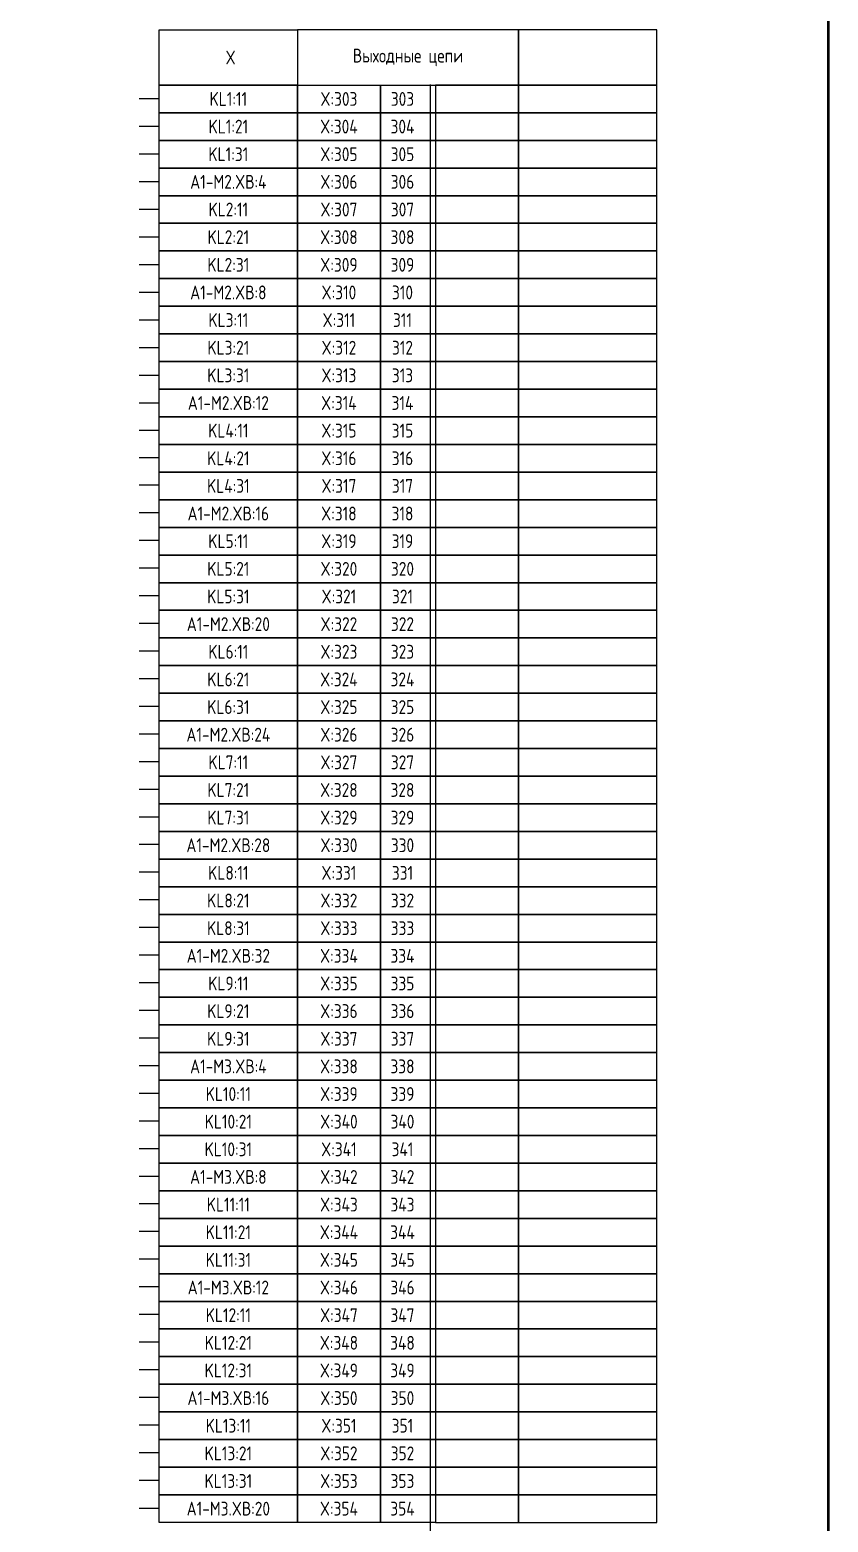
# Model space of a CAD drawing. Header units: millimetres. Extents: x -1612 to 9998, y -90 to 1220.
# Drawn here: x 8424.6 to 8569, y 52.1 to 322.1 of the extents above; entities that cross this region are included whole.
import ezdxf

# ---------------------------------------------------------------- set-up
doc = ezdxf.new("R2010")
doc.units = ezdxf.units.MM
doc.styles.add('Gost_type_A', font='GOST_0.TTF')

msp = doc.modelspace()

# ---------------------------------------------------------------- linework, layer by layer
for p, q in [((8497, 312.18), (8497, 52.18)), ((8497, 312.07), (8497, 77.07)), ((8497, 312.07), (8497, 72.07)), ((8497, 312.07), (8497, 67.07)), ((8497, 312.07), (8497, 62.07)), ((8497, 312.07), (8497, 57.07)), ((8497, 312.07), (8497, 142.07)), ((8497, 312.07), (8497, 87.07)), ((8497, 312.07), (8497, 97.07)), ((8448, 309.57), (8444.38, 309.57)), ((8497, 307.18), (8497, 42.07)), ((8448, 304.57), (8444.38, 304.57)), ((8448, 299.57), (8444.38, 299.57)), ((8448, 294.57), (8444.38, 294.57)), ((8448, 289.57), (8444.38, 289.57)), ((8448, 284.57), (8444.38, 284.57)), ((8448, 279.57), (8444.38, 279.57)), ((8448, 274.57), (8444.38, 274.57)), ((8448, 269.57), (8444.38, 269.57)), ((8448, 264.57), (8444.38, 264.57)), ((8448, 259.57), (8444.38, 259.57)), ((8448, 254.57), (8444.38, 254.57)), ((8448, 249.57), (8444.38, 249.57)), ((8448, 244.68), (8444.38, 244.68)), ((8448, 239.68), (8444.38, 239.68)), ((8448, 234.68), (8444.38, 234.68)), ((8448, 229.68), (8444.38, 229.68)), ((8448, 224.68), (8444.38, 224.68)), ((8448, 219.68), (8444.38, 219.68)), ((8448, 214.68), (8444.38, 214.68)), ((8448, 209.68), (8444.38, 209.68)), ((8448, 204.68), (8444.38, 204.68)), ((8448, 199.68), (8444.38, 199.68)), ((8448, 194.68), (8444.38, 194.68)), ((8448, 189.68), (8444.38, 189.68)), ((8448, 184.68), (8444.38, 184.68)), ((8448, 179.68), (8444.38, 179.68)), ((8448, 174.68), (8444.38, 174.68)), ((8448, 169.68), (8444.38, 169.68)), ((8448, 164.68), (8444.38, 164.68)), ((8448, 159.68), (8444.38, 159.68)), ((8448, 154.68), (8444.38, 154.68)), ((8448, 149.68), (8444.38, 149.68)), ((8448, 144.68), (8444.38, 144.68)), ((8448, 139.68), (8444.38, 139.68)), ((8448, 134.68), (8444.38, 134.68)), ((8448, 129.68), (8444.38, 129.68)), ((8448, 124.68), (8444.38, 124.68)), ((8448, 119.68), (8444.38, 119.68)), ((8448, 114.68), (8444.38, 114.68)), ((8448, 109.68), (8444.38, 109.68)), ((8448, 104.68), (8444.38, 104.68)), ((8448, 99.68), (8444.38, 99.68)), ((8448, 94.68), (8444.38, 94.68)), ((8448, 89.68), (8444.38, 89.68)), ((8448, 84.68), (8444.38, 84.68)), ((8448, 79.68), (8444.38, 79.68)), ((8448, 74.68), (8444.38, 74.68)), ((8448, 69.68), (8444.38, 69.68)), ((8448, 64.68), (8444.38, 64.68)), ((8448, 59.68), (8444.38, 59.68)), ((8448, 54.57), (8444.38, 54.57))]:
    msp.add_line(p, q)
at = {"lineweight": 50}
msp.add_lwpolyline([(8569, 415.07), (8569, 5.07), (8297, 5.07), (8297, 415.07)], close=True, dxfattribs=at)
for points in [[(8448, 322.07), (8473, 322.07), (8473, 312.07), (8448, 312.07)], [(8513, 322.07), (8473, 322.07), (8473, 312.07), (8513, 312.07)], [(8538, 322.07), (8513, 322.07), (8513, 312.07), (8538, 312.07)], [(8448, 312.07), (8473, 312.07), (8473, 307.07), (8448, 307.07)], [(8473, 312.07), (8488, 312.07), (8488, 307.07), (8473, 307.07)], [(8488, 312.07), (8498, 312.07), (8498, 307.07), (8488, 307.07)], [(8513, 312.07), (8498, 312.07), (8498, 307.07), (8513, 307.07)], [(8538, 312.07), (8513, 312.07), (8513, 307.07), (8538, 307.07)], [(8448, 307.07), (8473, 307.07), (8473, 302.07), (8448, 302.07)], [(8473, 307.07), (8488, 307.07), (8488, 302.07), (8473, 302.07)], [(8488, 307.07), (8498, 307.07), (8498, 302.07), (8488, 302.07)], [(8513, 307.07), (8498, 307.07), (8498, 302.07), (8513, 302.07)], [(8538, 307.07), (8513, 307.07), (8513, 302.07), (8538, 302.07)], [(8448, 302.07), (8473, 302.07), (8473, 297.07), (8448, 297.07)], [(8473, 302.07), (8488, 302.07), (8488, 297.07), (8473, 297.07)], [(8488, 302.07), (8498, 302.07), (8498, 297.07), (8488, 297.07)], [(8513, 302.07), (8498, 302.07), (8498, 297.07), (8513, 297.07)], [(8538, 302.07), (8513, 302.07), (8513, 297.07), (8538, 297.07)], [(8448, 297.07), (8473, 297.07), (8473, 292.07), (8448, 292.07)], [(8473, 297.07), (8488, 297.07), (8488, 292.07), (8473, 292.07)], [(8488, 297.07), (8498, 297.07), (8498, 292.07), (8488, 292.07)], [(8513, 297.07), (8498, 297.07), (8498, 292.07), (8513, 292.07)], [(8538, 297.07), (8513, 297.07), (8513, 292.07), (8538, 292.07)], [(8448, 292.07), (8473, 292.07), (8473, 287.07), (8448, 287.07)], [(8473, 292.07), (8488, 292.07), (8488, 287.07), (8473, 287.07)], [(8488, 292.07), (8498, 292.07), (8498, 287.07), (8488, 287.07)], [(8513, 292.07), (8498, 292.07), (8498, 287.07), (8513, 287.07)], [(8538, 292.07), (8513, 292.07), (8513, 287.07), (8538, 287.07)], [(8448, 287.07), (8473, 287.07), (8473, 282.07), (8448, 282.07)], [(8473, 287.07), (8488, 287.07), (8488, 282.07), (8473, 282.07)], [(8488, 287.07), (8498, 287.07), (8498, 282.07), (8488, 282.07)], [(8513, 287.07), (8498, 287.07), (8498, 282.07), (8513, 282.07)], [(8538, 287.07), (8513, 287.07), (8513, 282.07), (8538, 282.07)], [(8448, 282.07), (8473, 282.07), (8473, 277.07), (8448, 277.07)], [(8473, 282.07), (8488, 282.07), (8488, 277.07), (8473, 277.07)], [(8488, 282.07), (8498, 282.07), (8498, 277.07), (8488, 277.07)], [(8513, 282.07), (8498, 282.07), (8498, 277.07), (8513, 277.07)], [(8538, 282.07), (8513, 282.07), (8513, 277.07), (8538, 277.07)], [(8448, 277.07), (8473, 277.07), (8473, 272.07), (8448, 272.07)], [(8473, 277.07), (8488, 277.07), (8488, 272.07), (8473, 272.07)], [(8488, 277.07), (8498, 277.07), (8498, 272.07), (8488, 272.07)], [(8513, 277.07), (8498, 277.07), (8498, 272.07), (8513, 272.07)], [(8538, 277.07), (8513, 277.07), (8513, 272.07), (8538, 272.07)], [(8448, 272.07), (8473, 272.07), (8473, 267.07), (8448, 267.07)], [(8473, 272.07), (8488, 272.07), (8488, 267.07), (8473, 267.07)], [(8488, 272.07), (8498, 272.07), (8498, 267.07), (8488, 267.07)], [(8513, 272.07), (8498, 272.07), (8498, 267.07), (8513, 267.07)], [(8538, 272.07), (8513, 272.07), (8513, 267.07), (8538, 267.07)], [(8448, 267.07), (8473, 267.07), (8473, 262.07), (8448, 262.07)], [(8473, 267.07), (8488, 267.07), (8488, 262.07), (8473, 262.07)], [(8488, 267.07), (8498, 267.07), (8498, 262.07), (8488, 262.07)], [(8513, 267.07), (8498, 267.07), (8498, 262.07), (8513, 262.07)], [(8538, 267.07), (8513, 267.07), (8513, 262.07), (8538, 262.07)], [(8448, 262.07), (8473, 262.07), (8473, 257.07), (8448, 257.07)], [(8473, 262.07), (8488, 262.07), (8488, 257.07), (8473, 257.07)], [(8488, 262.07), (8498, 262.07), (8498, 257.07), (8488, 257.07)], [(8513, 262.07), (8498, 262.07), (8498, 257.07), (8513, 257.07)], [(8538, 262.07), (8513, 262.07), (8513, 257.07), (8538, 257.07)], [(8448, 257.07), (8473, 257.07), (8473, 252.07), (8448, 252.07)], [(8473, 257.07), (8488, 257.07), (8488, 252.07), (8473, 252.07)], [(8488, 257.07), (8498, 257.07), (8498, 252.07), (8488, 252.07)], [(8513, 257.07), (8498, 257.07), (8498, 252.07), (8513, 252.07)], [(8538, 257.07), (8513, 257.07), (8513, 252.07), (8538, 252.07)], [(8448, 252.07), (8473, 252.07), (8473, 247.07), (8448, 247.07)], [(8473, 252.07), (8488, 252.07), (8488, 247.07), (8473, 247.07)], [(8488, 252.07), (8498, 252.07), (8498, 247.07), (8488, 247.07)], [(8513, 252.07), (8498, 252.07), (8498, 247.07), (8513, 247.07)], [(8538, 252.07), (8513, 252.07), (8513, 247.07), (8538, 247.07)], [(8448, 247.07), (8473, 247.07), (8473, 242.07), (8448, 242.07)], [(8473, 247.07), (8488, 247.07), (8488, 242.07), (8473, 242.07)], [(8488, 247.07), (8498, 247.07), (8498, 242.07), (8488, 242.07)], [(8513, 247.07), (8498, 247.07), (8498, 242.07), (8513, 242.07)], [(8538, 247.07), (8513, 247.07), (8513, 242.07), (8538, 242.07)], [(8448, 242.07), (8473, 242.07), (8473, 237.07), (8448, 237.07)], [(8473, 242.07), (8488, 242.07), (8488, 237.07), (8473, 237.07)], [(8488, 242.07), (8498, 242.07), (8498, 237.07), (8488, 237.07)], [(8513, 242.07), (8498, 242.07), (8498, 237.07), (8513, 237.07)], [(8538, 242.07), (8513, 242.07), (8513, 237.07), (8538, 237.07)], [(8448, 237.07), (8473, 237.07), (8473, 232.07), (8448, 232.07)], [(8473, 237.07), (8488, 237.07), (8488, 232.07), (8473, 232.07)], [(8488, 237.07), (8498, 237.07), (8498, 232.07), (8488, 232.07)], [(8513, 237.07), (8498, 237.07), (8498, 232.07), (8513, 232.07)], [(8538, 237.07), (8513, 237.07), (8513, 232.07), (8538, 232.07)], [(8448, 232.07), (8473, 232.07), (8473, 227.07), (8448, 227.07)], [(8473, 232.07), (8488, 232.07), (8488, 227.07), (8473, 227.07)], [(8488, 232.07), (8498, 232.07), (8498, 227.07), (8488, 227.07)], [(8513, 232.07), (8498, 232.07), (8498, 227.07), (8513, 227.07)], [(8538, 232.07), (8513, 232.07), (8513, 227.07), (8538, 227.07)], [(8448, 227.07), (8473, 227.07), (8473, 222.07), (8448, 222.07)], [(8473, 227.07), (8488, 227.07), (8488, 222.07), (8473, 222.07)], [(8488, 227.07), (8498, 227.07), (8498, 222.07), (8488, 222.07)], [(8513, 227.07), (8498, 227.07), (8498, 222.07), (8513, 222.07)], [(8538, 227.07), (8513, 227.07), (8513, 222.07), (8538, 222.07)], [(8448, 222.07), (8473, 222.07), (8473, 217.07), (8448, 217.07)], [(8473, 222.07), (8488, 222.07), (8488, 217.07), (8473, 217.07)], [(8488, 222.07), (8498, 222.07), (8498, 217.07), (8488, 217.07)], [(8513, 222.07), (8498, 222.07), (8498, 217.07), (8513, 217.07)], [(8538, 222.07), (8513, 222.07), (8513, 217.07), (8538, 217.07)], [(8448, 217.07), (8473, 217.07), (8473, 212.07), (8448, 212.07)], [(8473, 217.07), (8488, 217.07), (8488, 212.07), (8473, 212.07)], [(8488, 217.07), (8498, 217.07), (8498, 212.07), (8488, 212.07)], [(8513, 217.07), (8498, 217.07), (8498, 212.07), (8513, 212.07)], [(8538, 217.07), (8513, 217.07), (8513, 212.07), (8538, 212.07)], [(8448, 212.07), (8473, 212.07), (8473, 207.07), (8448, 207.07)], [(8473, 212.07), (8488, 212.07), (8488, 207.07), (8473, 207.07)], [(8488, 212.07), (8498, 212.07), (8498, 207.07), (8488, 207.07)], [(8513, 212.07), (8498, 212.07), (8498, 207.07), (8513, 207.07)], [(8538, 212.07), (8513, 212.07), (8513, 207.07), (8538, 207.07)], [(8448, 207.07), (8473, 207.07), (8473, 202.07), (8448, 202.07)], [(8473, 207.07), (8488, 207.07), (8488, 202.07), (8473, 202.07)], [(8488, 207.07), (8498, 207.07), (8498, 202.07), (8488, 202.07)], [(8513, 207.07), (8498, 207.07), (8498, 202.07), (8513, 202.07)], [(8538, 207.07), (8513, 207.07), (8513, 202.07), (8538, 202.07)], [(8448, 202.07), (8473, 202.07), (8473, 197.07), (8448, 197.07)], [(8473, 202.07), (8488, 202.07), (8488, 197.07), (8473, 197.07)], [(8488, 202.07), (8498, 202.07), (8498, 197.07), (8488, 197.07)], [(8513, 202.07), (8498, 202.07), (8498, 197.07), (8513, 197.07)], [(8538, 202.07), (8513, 202.07), (8513, 197.07), (8538, 197.07)], [(8448, 197.07), (8473, 197.07), (8473, 192.07), (8448, 192.07)], [(8473, 197.07), (8488, 197.07), (8488, 192.07), (8473, 192.07)], [(8488, 197.07), (8498, 197.07), (8498, 192.07), (8488, 192.07)], [(8513, 197.07), (8498, 197.07), (8498, 192.07), (8513, 192.07)], [(8538, 197.07), (8513, 197.07), (8513, 192.07), (8538, 192.07)], [(8448, 192.07), (8473, 192.07), (8473, 187.07), (8448, 187.07)], [(8473, 192.07), (8488, 192.07), (8488, 187.07), (8473, 187.07)], [(8488, 192.07), (8498, 192.07), (8498, 187.07), (8488, 187.07)], [(8513, 192.07), (8498, 192.07), (8498, 187.07), (8513, 187.07)], [(8538, 192.07), (8513, 192.07), (8513, 187.07), (8538, 187.07)], [(8448, 187.07), (8473, 187.07), (8473, 182.07), (8448, 182.07)], [(8473, 187.07), (8488, 187.07), (8488, 182.07), (8473, 182.07)], [(8488, 187.07), (8498, 187.07), (8498, 182.07), (8488, 182.07)], [(8513, 187.07), (8498, 187.07), (8498, 182.07), (8513, 182.07)], [(8538, 187.07), (8513, 187.07), (8513, 182.07), (8538, 182.07)], [(8448, 182.07), (8473, 182.07), (8473, 177.07), (8448, 177.07)], [(8473, 182.07), (8488, 182.07), (8488, 177.07), (8473, 177.07)], [(8488, 182.07), (8498, 182.07), (8498, 177.07), (8488, 177.07)], [(8513, 182.07), (8498, 182.07), (8498, 177.07), (8513, 177.07)], [(8538, 182.07), (8513, 182.07), (8513, 177.07), (8538, 177.07)], [(8448, 177.07), (8473, 177.07), (8473, 172.07), (8448, 172.07)], [(8473, 177.07), (8488, 177.07), (8488, 172.07), (8473, 172.07)], [(8488, 177.07), (8498, 177.07), (8498, 172.07), (8488, 172.07)], [(8513, 177.07), (8498, 177.07), (8498, 172.07), (8513, 172.07)], [(8538, 177.07), (8513, 177.07), (8513, 172.07), (8538, 172.07)], [(8448, 172.07), (8473, 172.07), (8473, 167.07), (8448, 167.07)], [(8473, 172.07), (8488, 172.07), (8488, 167.07), (8473, 167.07)], [(8488, 172.07), (8498, 172.07), (8498, 167.07), (8488, 167.07)], [(8513, 172.07), (8498, 172.07), (8498, 167.07), (8513, 167.07)], [(8538, 172.07), (8513, 172.07), (8513, 167.07), (8538, 167.07)], [(8448, 167.07), (8473, 167.07), (8473, 162.07), (8448, 162.07)], [(8473, 167.07), (8488, 167.07), (8488, 162.07), (8473, 162.07)], [(8488, 167.07), (8498, 167.07), (8498, 162.07), (8488, 162.07)], [(8513, 167.07), (8498, 167.07), (8498, 162.07), (8513, 162.07)], [(8538, 167.07), (8513, 167.07), (8513, 162.07), (8538, 162.07)], [(8448, 162.07), (8473, 162.07), (8473, 157.07), (8448, 157.07)], [(8473, 162.07), (8488, 162.07), (8488, 157.07), (8473, 157.07)], [(8488, 162.07), (8498, 162.07), (8498, 157.07), (8488, 157.07)], [(8513, 162.07), (8498, 162.07), (8498, 157.07), (8513, 157.07)], [(8538, 162.07), (8513, 162.07), (8513, 157.07), (8538, 157.07)], [(8448, 157.07), (8473, 157.07), (8473, 152.07), (8448, 152.07)], [(8473, 157.07), (8488, 157.07), (8488, 152.07), (8473, 152.07)], [(8488, 157.07), (8498, 157.07), (8498, 152.07), (8488, 152.07)], [(8513, 157.07), (8498, 157.07), (8498, 152.07), (8513, 152.07)], [(8538, 157.07), (8513, 157.07), (8513, 152.07), (8538, 152.07)], [(8448, 152.07), (8473, 152.07), (8473, 147.07), (8448, 147.07)], [(8473, 152.07), (8488, 152.07), (8488, 147.07), (8473, 147.07)], [(8488, 152.07), (8498, 152.07), (8498, 147.07), (8488, 147.07)], [(8513, 152.07), (8498, 152.07), (8498, 147.07), (8513, 147.07)], [(8538, 152.07), (8513, 152.07), (8513, 147.07), (8538, 147.07)], [(8448, 147.07), (8473, 147.07), (8473, 142.07), (8448, 142.07)], [(8473, 147.07), (8488, 147.07), (8488, 142.07), (8473, 142.07)], [(8488, 147.07), (8498, 147.07), (8498, 142.07), (8488, 142.07)], [(8513, 147.07), (8498, 147.07), (8498, 142.07), (8513, 142.07)], [(8538, 147.07), (8513, 147.07), (8513, 142.07), (8538, 142.07)], [(8448, 142.07), (8473, 142.07), (8473, 137.07), (8448, 137.07)], [(8473, 142.07), (8488, 142.07), (8488, 137.07), (8473, 137.07)], [(8488, 142.07), (8498, 142.07), (8498, 137.07), (8488, 137.07)], [(8513, 142.07), (8498, 142.07), (8498, 137.07), (8513, 137.07)], [(8538, 142.07), (8513, 142.07), (8513, 137.07), (8538, 137.07)], [(8448, 137.07), (8473, 137.07), (8473, 132.07), (8448, 132.07)], [(8473, 137.07), (8488, 137.07), (8488, 132.07), (8473, 132.07)], [(8488, 137.07), (8498, 137.07), (8498, 132.07), (8488, 132.07)], [(8513, 137.07), (8498, 137.07), (8498, 132.07), (8513, 132.07)], [(8538, 137.07), (8513, 137.07), (8513, 132.07), (8538, 132.07)], [(8448, 132.07), (8473, 132.07), (8473, 127.07), (8448, 127.07)], [(8473, 132.07), (8488, 132.07), (8488, 127.07), (8473, 127.07)], [(8488, 132.07), (8498, 132.07), (8498, 127.07), (8488, 127.07)], [(8513, 132.07), (8498, 132.07), (8498, 127.07), (8513, 127.07)], [(8538, 132.07), (8513, 132.07), (8513, 127.07), (8538, 127.07)], [(8448, 127.07), (8473, 127.07), (8473, 122.07), (8448, 122.07)], [(8473, 127.07), (8488, 127.07), (8488, 122.07), (8473, 122.07)], [(8488, 127.07), (8498, 127.07), (8498, 122.07), (8488, 122.07)], [(8513, 127.07), (8498, 127.07), (8498, 122.07), (8513, 122.07)], [(8538, 127.07), (8513, 127.07), (8513, 122.07), (8538, 122.07)], [(8448, 122.07), (8473, 122.07), (8473, 117.07), (8448, 117.07)], [(8473, 122.07), (8488, 122.07), (8488, 117.07), (8473, 117.07)], [(8488, 122.07), (8498, 122.07), (8498, 117.07), (8488, 117.07)], [(8513, 122.07), (8498, 122.07), (8498, 117.07), (8513, 117.07)], [(8538, 122.07), (8513, 122.07), (8513, 117.07), (8538, 117.07)], [(8448, 117.07), (8473, 117.07), (8473, 112.07), (8448, 112.07)], [(8473, 117.07), (8488, 117.07), (8488, 112.07), (8473, 112.07)], [(8488, 117.07), (8498, 117.07), (8498, 112.07), (8488, 112.07)], [(8513, 117.07), (8498, 117.07), (8498, 112.07), (8513, 112.07)], [(8538, 117.07), (8513, 117.07), (8513, 112.07), (8538, 112.07)], [(8448, 112.07), (8473, 112.07), (8473, 107.07), (8448, 107.07)], [(8473, 112.07), (8488, 112.07), (8488, 107.07), (8473, 107.07)], [(8488, 112.07), (8498, 112.07), (8498, 107.07), (8488, 107.07)], [(8513, 112.07), (8498, 112.07), (8498, 107.07), (8513, 107.07)], [(8538, 112.07), (8513, 112.07), (8513, 107.07), (8538, 107.07)], [(8448, 107.07), (8473, 107.07), (8473, 102.07), (8448, 102.07)], [(8473, 107.07), (8488, 107.07), (8488, 102.07), (8473, 102.07)], [(8488, 107.07), (8498, 107.07), (8498, 102.07), (8488, 102.07)], [(8513, 107.07), (8498, 107.07), (8498, 102.07), (8513, 102.07)], [(8538, 107.07), (8513, 107.07), (8513, 102.07), (8538, 102.07)], [(8448, 102.07), (8473, 102.07), (8473, 97.07), (8448, 97.07)], [(8473, 102.07), (8488, 102.07), (8488, 97.07), (8473, 97.07)], [(8488, 102.07), (8498, 102.07), (8498, 97.07), (8488, 97.07)], [(8513, 102.07), (8498, 102.07), (8498, 97.07), (8513, 97.07)], [(8538, 102.07), (8513, 102.07), (8513, 97.07), (8538, 97.07)], [(8448, 97.07), (8473, 97.07), (8473, 92.07), (8448, 92.07)], [(8473, 97.07), (8488, 97.07), (8488, 92.07), (8473, 92.07)], [(8488, 97.07), (8498, 97.07), (8498, 92.07), (8488, 92.07)], [(8513, 97.07), (8498, 97.07), (8498, 92.07), (8513, 92.07)], [(8538, 97.07), (8513, 97.07), (8513, 92.07), (8538, 92.07)], [(8448, 92.07), (8473, 92.07), (8473, 87.07), (8448, 87.07)], [(8473, 92.07), (8488, 92.07), (8488, 87.07), (8473, 87.07)], [(8488, 92.07), (8498, 92.07), (8498, 87.07), (8488, 87.07)], [(8513, 92.07), (8498, 92.07), (8498, 87.07), (8513, 87.07)], [(8538, 92.07), (8513, 92.07), (8513, 87.07), (8538, 87.07)], [(8448, 87.07), (8473, 87.07), (8473, 82.07), (8448, 82.07)], [(8473, 87.07), (8488, 87.07), (8488, 82.07), (8473, 82.07)], [(8488, 87.07), (8498, 87.07), (8498, 82.07), (8488, 82.07)], [(8513, 87.07), (8498, 87.07), (8498, 82.07), (8513, 82.07)], [(8538, 87.07), (8513, 87.07), (8513, 82.07), (8538, 82.07)], [(8448, 82.07), (8473, 82.07), (8473, 77.07), (8448, 77.07)], [(8473, 82.07), (8488, 82.07), (8488, 77.07), (8473, 77.07)], [(8488, 82.07), (8498, 82.07), (8498, 77.07), (8488, 77.07)], [(8513, 82.07), (8498, 82.07), (8498, 77.07), (8513, 77.07)], [(8538, 82.07), (8513, 82.07), (8513, 77.07), (8538, 77.07)], [(8448, 77.07), (8473, 77.07), (8473, 72.07), (8448, 72.07)], [(8473, 77.07), (8488, 77.07), (8488, 72.07), (8473, 72.07)], [(8488, 77.07), (8498, 77.07), (8498, 72.07), (8488, 72.07)], [(8513, 77.07), (8498, 77.07), (8498, 72.07), (8513, 72.07)], [(8538, 77.07), (8513, 77.07), (8513, 72.07), (8538, 72.07)], [(8448, 72.07), (8473, 72.07), (8473, 67.07), (8448, 67.07)], [(8473, 72.07), (8488, 72.07), (8488, 67.07), (8473, 67.07)], [(8488, 72.07), (8498, 72.07), (8498, 67.07), (8488, 67.07)], [(8513, 72.07), (8498, 72.07), (8498, 67.07), (8513, 67.07)], [(8538, 72.07), (8513, 72.07), (8513, 67.07), (8538, 67.07)], [(8448, 67.07), (8473, 67.07), (8473, 62.07), (8448, 62.07)], [(8473, 67.07), (8488, 67.07), (8488, 62.07), (8473, 62.07)], [(8488, 67.07), (8498, 67.07), (8498, 62.07), (8488, 62.07)], [(8513, 67.07), (8498, 67.07), (8498, 62.07), (8513, 62.07)], [(8538, 67.07), (8513, 67.07), (8513, 62.07), (8538, 62.07)], [(8448, 62.07), (8473, 62.07), (8473, 57.07), (8448, 57.07)], [(8473, 62.07), (8488, 62.07), (8488, 57.07), (8473, 57.07)], [(8488, 62.07), (8498, 62.07), (8498, 57.07), (8488, 57.07)], [(8513, 62.07), (8498, 62.07), (8498, 57.07), (8513, 57.07)], [(8538, 62.07), (8513, 62.07), (8513, 57.07), (8538, 57.07)], [(8448, 57.07), (8473, 57.07), (8473, 52.07), (8448, 52.07)], [(8473, 57.07), (8488, 57.07), (8488, 52.07), (8473, 52.07)], [(8488, 57.07), (8498, 57.07), (8498, 52.07), (8488, 52.07)], [(8513, 57.07), (8498, 57.07), (8498, 52.07), (8513, 52.07)], [(8538, 57.07), (8513, 57.07), (8513, 52.07), (8538, 52.07)]]:
    msp.add_lwpolyline(points, close=True)

# ---------------------------------------------------------------- texts
at = {"char_height": 2.5, "attachment_point": 5, "style": 'Gost_type_A'}
for s, insert, width in [('Выходные цепи', (8493, 317.07), 40), ('X', (8460.91, 317.07), 25), ('KL1:11', (8460.5, 309.57), 25), ('KL1:21', (8460.5, 304.57), 25), ('KL1:31', (8460.5, 299.57), 25), ('A1-M2.XВ:4', (8460.5, 294.57), 25), ('KL2:11', (8460.5, 289.57), 25), ('KL2:21', (8460.5, 284.57), 25), ('KL2:31', (8460.5, 279.57), 25), ('A1-M2.XВ:8', (8460.5, 274.57), 25), ('KL3:11', (8460.5, 269.57), 25), ('KL3:21', (8460.5, 264.57), 25), ('KL3:31', (8460.5, 259.57), 25), ('A1-M2.XВ:12', (8460.5, 254.57), 25), ('KL4:11', (8460.5, 249.57), 25), ('KL4:21', (8460.5, 244.57), 25), ('KL4:31', (8460.5, 239.57), 25), ('A1-M2.XВ:16', (8460.5, 234.57), 25), ('KL5:11', (8460.5, 229.57), 25), ('KL5:21', (8460.5, 224.57), 25), ('KL5:31', (8460.5, 219.57), 25), ('A1-M2.XВ:20', (8460.5, 214.57), 25), ('KL6:11', (8460.5, 209.57), 25), ('KL6:21', (8460.5, 204.57), 25), ('KL6:31', (8460.5, 199.57), 25), ('A1-M2.XВ:24', (8460.5, 194.57), 25), ('KL7:11', (8460.5, 189.57), 25), ('KL7:21', (8460.5, 184.57), 25), ('KL7:31', (8460.5, 179.57), 25), ('A1-M2.XВ:28', (8460.5, 174.57), 25), ('KL8:11', (8460.5, 169.57), 25), ('KL8:21', (8460.5, 164.57), 25), ('KL8:31', (8460.5, 159.57), 25), ('A1-M2.XВ:32', (8460.5, 154.57), 25), ('KL9:11', (8460.5, 149.57), 25), ('KL9:21', (8460.5, 144.57), 25), ('KL9:31', (8460.5, 139.57), 25), ('A1-M3.XВ:4', (8460.5, 134.57), 25), ('KL10:11', (8460.5, 129.57), 25), ('KL10:21', (8460.5, 124.57), 25), ('KL10:31', (8460.5, 119.57), 25), ('A1-M3.XВ:8', (8460.5, 114.57), 25), ('KL11:11', (8460.5, 109.57), 25), ('KL11:21', (8460.5, 104.57), 25), ('KL11:31', (8460.5, 99.57), 25), ('A1-M3.XВ:12', (8460.5, 94.57), 25), ('KL12:11', (8460.5, 89.57), 25), ('KL12:21', (8460.5, 84.57), 25), ('KL12:31', (8460.5, 79.57), 25), ('A1-M3.XВ:16', (8460.5, 74.57), 25), ('KL13:11', (8460.5, 69.57), 25), ('KL13:21', (8460.5, 64.57), 25), ('KL13:31', (8460.5, 59.57), 25), ('A1-M3.XВ:20', (8460.5, 54.57), 25)]:
    msp.add_mtext(s, dxfattribs=dict(at, insert=insert, width=width))
at = {"ltscale": 10, "char_height": 2.5, "attachment_point": 5, "style": 'Gost_type_A'}
for s, insert, width in [('X:303', (8480.5, 309.57), 15), ('303', (8492, 309.57), 8), ('X:304', (8480.5, 304.57), 15), ('304', (8492, 304.57), 8), ('X:305', (8480.5, 299.57), 15), ('305', (8492, 299.57), 8), ('X:306', (8480.5, 294.57), 15), ('306', (8492, 294.57), 8), ('X:307', (8480.5, 289.57), 15), ('307', (8492, 289.57), 8), ('X:308', (8480.5, 284.57), 15), ('308', (8492, 284.57), 8), ('X:309', (8480.5, 279.57), 15), ('309', (8492, 279.57), 8), ('X:310', (8480.5, 274.57), 15), ('310', (8492, 274.57), 8), ('X:311', (8480.5, 269.57), 15), ('311', (8492, 269.57), 8), ('X:312', (8480.5, 264.57), 15), ('312', (8492, 264.57), 8), ('X:313', (8480.5, 259.57), 15), ('313', (8492, 259.57), 8), ('X:314', (8480.5, 254.57), 15), ('314', (8492, 254.57), 8), ('X:315', (8480.5, 249.57), 15), ('315', (8492, 249.57), 8), ('X:316', (8480.5, 244.57), 15), ('316', (8492, 244.57), 8), ('X:317', (8480.5, 239.57), 15), ('317', (8492, 239.57), 8), ('X:318', (8480.5, 234.57), 15), ('318', (8492, 234.57), 8), ('X:319', (8480.5, 229.57), 15), ('319', (8492, 229.57), 8), ('X:320', (8480.5, 224.57), 15), ('320', (8492, 224.57), 8), ('X:321', (8480.5, 219.57), 15), ('321', (8492, 219.57), 8), ('X:322', (8480.5, 214.57), 15), ('322', (8492, 214.57), 8), ('X:323', (8480.5, 209.57), 15), ('323', (8492, 209.57), 8), ('X:324', (8480.5, 204.57), 15), ('324', (8492, 204.57), 8), ('X:325', (8480.5, 199.57), 15), ('325', (8492, 199.57), 8), ('X:326', (8480.5, 194.57), 15), ('326', (8492, 194.57), 8), ('X:327', (8480.5, 189.57), 15), ('327', (8492, 189.57), 8), ('X:328', (8480.5, 184.57), 15), ('328', (8492, 184.57), 8), ('X:329', (8480.5, 179.57), 15), ('329', (8492, 179.57), 8), ('X:330', (8480.5, 174.57), 15), ('330', (8492, 174.57), 8), ('X:331', (8480.5, 169.57), 15), ('331', (8492, 169.57), 8), ('X:332', (8480.5, 164.57), 15), ('332', (8492, 164.57), 8), ('X:333', (8480.5, 159.57), 15), ('333', (8492, 159.57), 8), ('X:334', (8480.5, 154.57), 15), ('334', (8492, 154.57), 8), ('X:335', (8480.5, 149.57), 15), ('335', (8492, 149.57), 8), ('X:336', (8480.5, 144.57), 15), ('336', (8492, 144.57), 8), ('X:337', (8480.5, 139.57), 15), ('337', (8492, 139.57), 8), ('X:338', (8480.5, 134.57), 15), ('338', (8492, 134.57), 8), ('X:339', (8480.5, 129.57), 15), ('339', (8492, 129.57), 8), ('X:340', (8480.5, 124.57), 15), ('340', (8492, 124.57), 8), ('X:341', (8480.5, 119.57), 15), ('341', (8492, 119.57), 8), ('X:342', (8480.5, 114.57), 15), ('342', (8492, 114.57), 8), ('X:343', (8480.5, 109.57), 15), ('343', (8492, 109.57), 8), ('X:344', (8480.5, 104.57), 15), ('344', (8492, 104.57), 8), ('X:345', (8480.5, 99.57), 15), ('345', (8492, 99.57), 8), ('X:346', (8480.5, 94.57), 15), ('346', (8492, 94.57), 8), ('X:347', (8480.5, 89.57), 15), ('347', (8492, 89.57), 8), ('X:348', (8480.5, 84.57), 15), ('348', (8492, 84.57), 8), ('X:349', (8480.5, 79.57), 15), ('349', (8492, 79.57), 8), ('X:350', (8480.5, 74.57), 15), ('350', (8492, 74.57), 8), ('X:351', (8480.5, 69.57), 15), ('351', (8492, 69.57), 8), ('X:352', (8480.5, 64.57), 15), ('352', (8492, 64.57), 8), ('X:353', (8480.5, 59.57), 15), ('353', (8492, 59.57), 8), ('X:354', (8480.5, 54.57), 15), ('354', (8492, 54.57), 8)]:
    msp.add_mtext(s, dxfattribs=dict(at, insert=insert, width=width))

doc.saveas('drawing.dxf')
